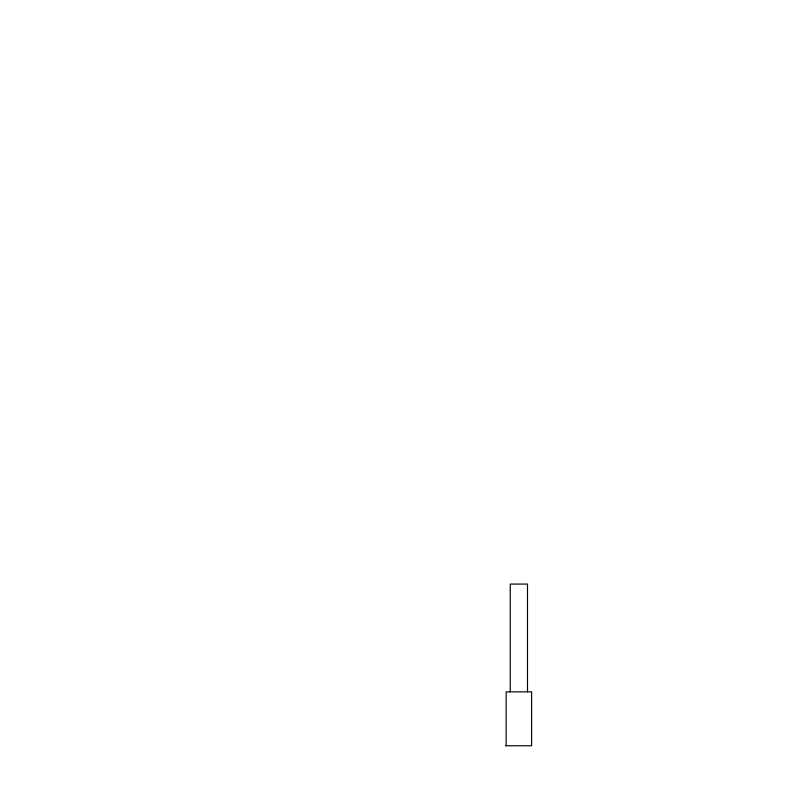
<?xml version="1.0" encoding="UTF-8"?>
<svg xmlns="http://www.w3.org/2000/svg" width="785" height="785" viewBox="0 0 785 785"><rect width="100%" height="100%" fill="white"/><g stroke="black" fill="none" stroke-linecap="round" stroke-linejoin="round"><path stroke-width="1.18" d="M505.726 745.75L531.592 745.75L531.592 691.86L506.139 691.86L506.139 745.75M527.491 691.86L527.491 584.079L510.25 584.079L510.25 691.86"/></g></svg>
